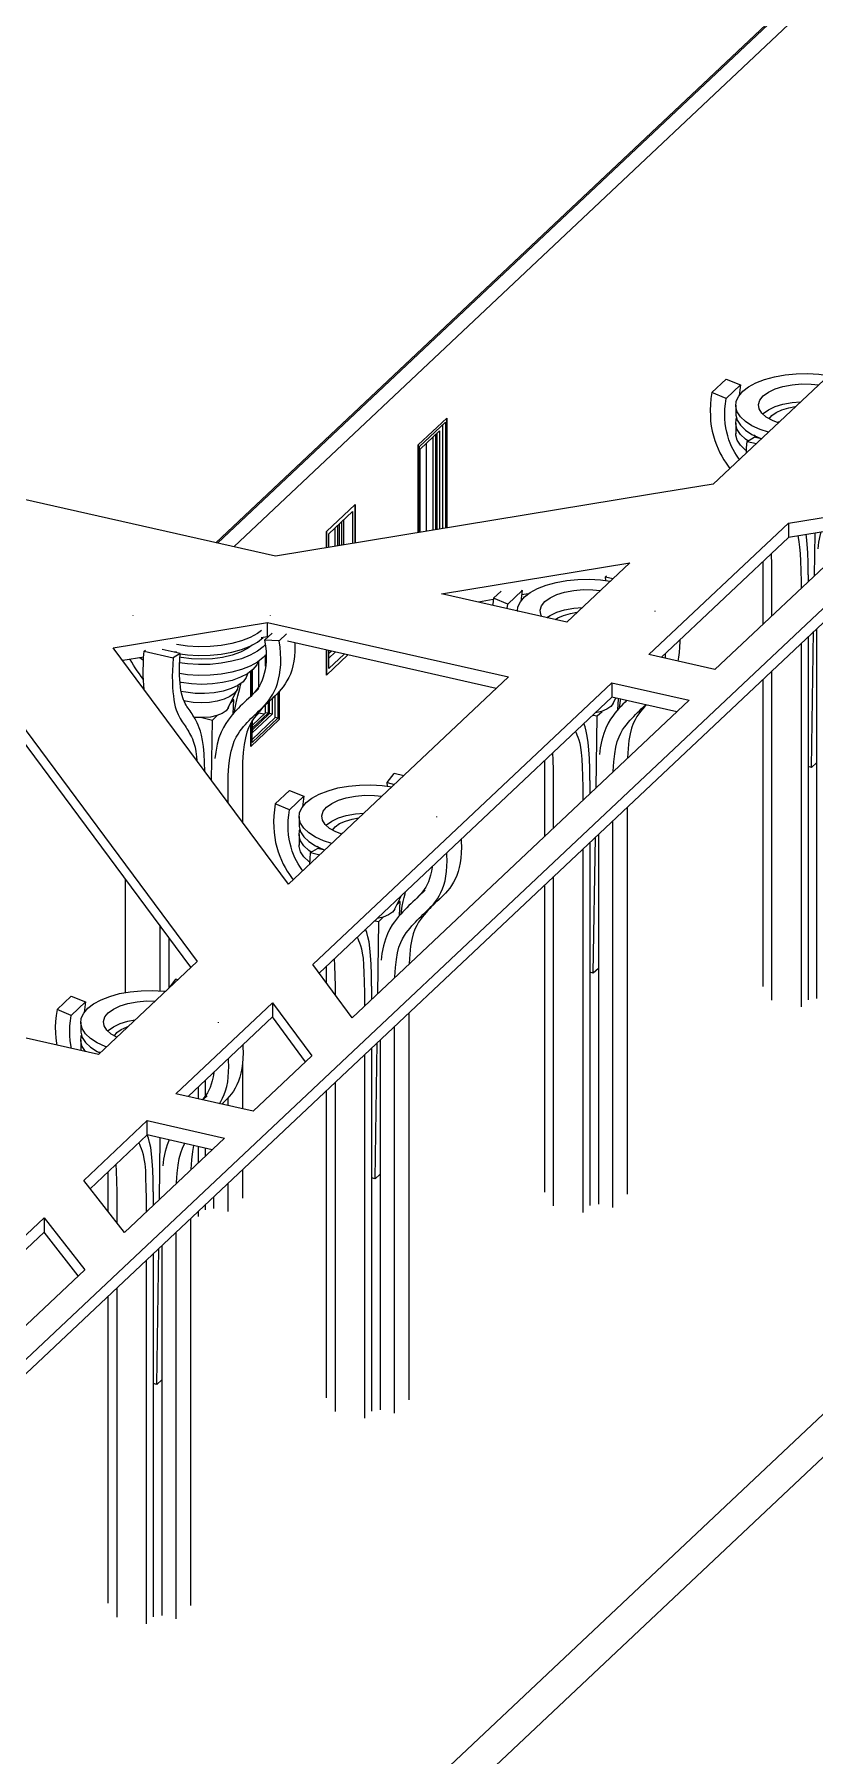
# Model space of a CAD drawing. Header units: millimetres. Extents: x -37866 to 44733, y -22737 to 33386.
# Drawn here: x 33969 to 38782, y 8028 to 18648 of the extents above; entities that cross this region are included whole.
import ezdxf

# ---------------------------------------------------------------- set-up
doc = ezdxf.new("R2010")
doc.units = ezdxf.units.MM
for name, color, linetype, lineweight in [('A-FLOR', 192, 'Continuous', 9), ('A-GENM', 13, 'Continuous', 9), ('A-GLAZ', 151, 'Continuous', 9), ('I-WALL', 2, 'Continuous', 9)]:
    doc.layers.add(name, color=color, linetype=linetype, lineweight=lineweight)

# ---------------------------------------------------------------- blocks, each defined once
blk = doc.blocks.new('M_Fixed - wc-202019-_3D_')
at = {"layer": 'A-GLAZ'}
for p, q in [((36513, 16281), (36337, 16115)), ((36345, 16106), (36505, 16256)), ((36505, 16256), (36505, 15601)), ((36513, 15602), (36513, 16281)), ((36348, 16089), (36468, 16202)), ((36429, 15588), (36429, 16165)), ((36443, 16179), (36443, 15591)), ((36454, 15592), (36454, 16189)), ((36468, 16202), (36468, 15595)), ((36488, 15598), (36488, 16240)), ((36337, 16115), (36337, 15573)), ((36345, 15574), (36345, 16106)), ((36348, 15575), (36348, 16089)), ((36388, 15581), (36388, 16126))]:
    blk.add_line(p, q, dxfattribs=at)
blk = doc.blocks.new('M_Fixed - wc-V16-_3D_')
at = {"layer": 'A-GLAZ'}
for p, q in [((35947, 15747), (35771, 15581)), ((35947, 15509), (35947, 15747)), ((35785, 15566), (35932, 15705)), ((35839, 15617), (35839, 15491)), ((35850, 15493), (35850, 15627)), ((35864, 15641), (35864, 15495)), ((35878, 15497), (35878, 15654)), ((35932, 15705), (35932, 15506)), ((35771, 15581), (35771, 15480)), ((35785, 15482), (35785, 15566)), ((35825, 15489), (35825, 15604)), ((35771, 14849), (35771, 14694)), ((35771, 14694), (35903, 14819)), ((35785, 14736), (35785, 14846)), ((35785, 14844), (35786, 14845)), ((35801, 14842), (35785, 14827)), ((35785, 14800), (35824, 14837)), ((35879, 14824), (35785, 14736))]:
    blk.add_line(p, q, dxfattribs=at)
blk = doc.blocks.new('M_Fixed - wc-202076-_3D_')
at = {"layer": 'A-GLAZ'}
for p, q in [((35354, 14625), (35354, 14782)), ((35395, 14750), (35395, 14819)), ((35304, 14718), (35304, 14564)), ((35312, 14573), (35312, 14724)), ((35314, 14575), (35314, 14726)), ((35435, 14550), (35435, 14453)), ((35454, 14432), (35454, 14568)), ((35471, 14585), (35471, 14429)), ((35479, 14420), (35479, 14594)), ((35314, 14386), (35395, 14462)), ((35410, 14459), (35314, 14369)), ((35314, 14357), (35420, 14457)), ((35435, 14453), (35314, 14340)), ((35328, 14436), (35354, 14460)), ((35354, 14460), (35354, 14468)), ((35385, 14453), (35354, 14460)), ((35395, 14462), (35395, 14512)), ((35420, 14457), (35395, 14462)), ((35410, 14527), (35410, 14459)), ((35420, 14457), (35410, 14459)), ((35420, 14457), (35420, 14536)), ((35435, 14453), (35420, 14457)), ((35304, 14254), (35479, 14420)), ((35304, 14398), (35304, 14254)), ((35312, 14298), (35454, 14432)), ((35471, 14429), (35312, 14279)), ((35312, 14279), (35312, 14412)), ((35314, 14340), (35314, 14416)), ((35471, 14429), (35454, 14432))]:
    blk.add_line(p, q, dxfattribs=at)
blk = doc.blocks.new('Family1 - Family1-218933-_3D_')
at = {"layer": 'A-GENM'}
for p, q in [((31519, 8214), (43536, 19536)), ((43536, 19448), (31519, 8126)), ((40472, 18054), (38157, 15873)), ((38157, 15873), (37763, 15808)), ((35457, 15428), (33749, 15814)), ((37763, 15808), (35457, 15428)), ((39233, 15733), (38167, 14729)), ((38622, 15633), (39233, 15733)), ((37760, 14821), (38622, 15633)), ((38622, 15633), (38622, 15544)), ((39119, 15626), (38622, 15544)), ((38622, 15544), (37836, 14803)), ((36481, 15197), (37642, 15388)), ((37642, 15388), (37253, 15022)), ((37253, 15022), (36481, 15197)), ((37017, 15196), (36974, 15189)), ((36800, 15161), (36708, 15145)), ((34455, 14863), (35407, 15020)), ((35407, 15020), (36894, 14684)), ((35407, 14931), (35407, 15020)), ((35407, 14931), (35368, 14925)), ((35410, 14930), (35407, 14931)), ((36818, 14612), (35530, 14903)), ((35537, 13405), (34455, 14863)), ((34643, 14805), (34514, 14784)), ((34846, 14838), (34831, 14836)), ((38167, 14729), (37760, 14821)), ((33654, 14705), (34973, 12928)), ((36894, 14684), (35537, 13405)), ((34934, 12892), (33654, 14616)), ((35686, 12908), (37532, 14647)), ((37532, 14558), (35725, 12855)), ((37532, 14647), (38009, 14539)), ((37532, 14647), (37532, 14558)), ((37933, 14467), (37532, 14558)), ((38009, 14539), (35930, 12580)), ((34973, 12928), (34363, 12353)), ((35930, 12580), (35686, 12908)), ((34841, 12111), (35438, 12673)), ((35438, 12673), (35681, 12346)), ((35438, 12673), (35438, 12585)), ((35438, 12585), (34917, 12094)), ((35642, 12309), (35438, 12585)), ((34363, 12353), (33853, 12468)), ((35681, 12346), (35318, 12004)), ((35318, 12004), (34841, 12111)), ((34273, 11576), (34665, 11946)), ((34665, 11946), (35142, 11838)), ((34665, 11857), (34665, 11946)), ((34665, 11857), (34313, 11525)), ((35142, 11838), (34524, 11255)), ((35066, 11766), (34665, 11857)), ((34524, 11255), (34273, 11576)), ((30950, 8446), (34028, 11346)), ((34028, 11346), (34279, 11025)), ((34028, 11346), (34028, 11257)), ((34028, 11257), (31026, 8429)), ((34239, 10987), (34028, 11257)), ((34279, 11025), (31427, 8338))]:
    blk.add_line(p, q, dxfattribs=at)
blk = doc.blocks.new('Family8 - COLUMN-V36-_3D_')
at = {"layer": 'A-GENM'}
for p, q in [((38839, 16569), (38883, 16625)), ((38841, 16547), (38839, 16569)), ((38839, 16569), (38884, 16559)), ((38941, 16612), (38883, 16625)), ((38236, 16521), (38149, 16438)), ((38236, 16521), (38325, 16485)), ((38237, 16402), (38325, 16485)), ((38237, 16402), (38149, 16438)), ((38296, 16360), (38296, 16307)), ((39145, 16356), (39145, 16360)), ((38296, 16250), (38296, 16184)), ((38462, 16305), (38465, 16308)), ((38502, 16276), (38518, 16296)), ((38555, 16254), (38564, 16259)), ((38366, 16137), (38409, 16163)), ((38429, 16158), (38407, 16175)), ((38453, 16153), (38409, 16163)), ((38366, 16137), (38423, 16124)), ((38781, 15308), (38785, 15571)), ((38462, 15393), (38462, 15007)), ((38519, 15061), (38519, 15312)), ((38743, 15313), (38743, 15271)), ((38699, 15271), (38699, 15230)), ((38972, 15148), (38972, 12761)), ((38795, 14981), (38795, 12699)), ((38885, 12678), (38885, 15065)), ((38699, 14890), (38699, 12648)), ((38743, 14932), (38743, 12690)), ((38764, 14125), (38776, 14963)), ((38462, 14667), (38462, 12774)), ((38519, 12689), (38519, 14721)), ((38764, 14125), (38743, 14130)), ((38795, 14154), (38764, 14125))]:
    blk.add_line(p, q, dxfattribs=at)
for points in [[(38325, 16485, 0), (38320, 16452, 0), (38317, 16420, 0)], [(38339, 16446, 0), (38375, 16474, 0), (38420, 16499, 0), (38474, 16519, 0), (38534, 16536, 0), (38600, 16548, 0), (38668, 16554, 0), (38738, 16556, 0), (38808, 16552, 0), (38868, 16544, 0)], [(38465, 16418, 0), (38497, 16441, 0), (38538, 16461, 0), (38587, 16476, 0), (38643, 16486, 0), (38701, 16491, 0), (38761, 16490, 0), (38806, 16485, 0)], [(38149, 16438, 0), (38143, 16401, 0), (38139, 16365, 0), (38138, 16329, 0), (38139, 16295, 0), (38141, 16262, 0), (38145, 16230, 0), (38151, 16199, 0), (38158, 16170, 0), (38167, 16142, 0), (38176, 16116, 0), (38187, 16091, 0), (38198, 16067, 0), (38210, 16045, 0), (38223, 16023, 0), (38236, 16003, 0), (38249, 15984, 0), (38259, 15969, 0)], [(38318, 16025, 0), (38312, 16033, 0), (38300, 16051, 0), (38290, 16069, 0), (38279, 16087, 0), (38270, 16106, 0), (38261, 16126, 0), (38253, 16147, 0), (38246, 16170, 0), (38240, 16194, 0), (38235, 16220, 0), (38231, 16247, 0), (38228, 16276, 0), (38228, 16306, 0), (38229, 16337, 0), (38232, 16369, 0), (38237, 16402, 0)], [(38497, 16193, 0), (38446, 16210, 0), (38396, 16233, 0), (38355, 16260, 0), (38325, 16289, 0), (38305, 16320, 0), (38296, 16352, 0), (38299, 16384, 0), (38314, 16416, 0), (38339, 16446, 0)], [(38558, 16252, 0), (38522, 16266, 0), (38484, 16287, 0), (38456, 16311, 0), (38440, 16337, 0), (38436, 16365, 0), (38444, 16392, 0), (38465, 16418, 0)], [(38465, 16308, 0), (38497, 16331, 0), (38538, 16351, 0), (38587, 16366, 0), (38643, 16377, 0), (38695, 16381, 0)], [(38296, 16309, 0), (38296, 16299, 0), (38305, 16267, 0), (38325, 16236, 0), (38355, 16206, 0), (38396, 16180, 0), (38446, 16157, 0), (38454, 16154, 0)], [(38370, 16140, 0), (38355, 16150, 0), (38325, 16179, 0), (38305, 16210, 0), (38296, 16242, 0), (38299, 16275, 0), (38301, 16280, 0)], [(38518, 16296, 0), (38545, 16316, 0), (38581, 16332, 0), (38624, 16344, 0), (38663, 16351, 0)], [(38362, 16079, 0), (38355, 16083, 0), (38325, 16113, 0), (38305, 16144, 0), (38296, 16176, 0), (38296, 16186, 0)], [(39297, 16179, 0), (39297, 16170, 0), (39296, 16136, 0), (39294, 16104, 0), (39289, 16074, 0), (39284, 16046, 0), (39277, 16020, 0), (39268, 15996, 0), (39259, 15974, 0), (39257, 15972, 0)], [(38362, 16066, 0), (38363, 16096, 0), (38366, 16137, 0)], [(39195, 15961, 0), (39196, 15963, 0), (39202, 15991, 0), (39206, 16021, 0), (39208, 16053, 0), (39209, 16087, 0), (39209, 16096, 0)], [(39108, 16001, 0), (39107, 15998, 0), (39101, 15977, 0), (39094, 15957, 0), (39088, 15944, 0)], [(38678, 15554, 0), (38680, 15543, 0), (38685, 15517, 0), (38690, 15485, 0), (38693, 15445, 0), (38696, 15397, 0), (38698, 15340, 0), (38699, 15271, 0)], [(38743, 15313, 0), (38742, 15387, 0), (38740, 15450, 0), (38737, 15503, 0), (38732, 15548, 0), (38730, 15563, 0)], [(38820, 15577, 0), (38816, 15562, 0), (38807, 15515, 0), (38802, 15474, 0)], [(38888, 15410, 0), (38890, 15429, 0), (38896, 15478, 0), (38903, 15519, 0), (38912, 15554, 0), (38923, 15582, 0), (38928, 15595, 0)], [(38992, 15605, 0), (38991, 15602, 0), (38983, 15561, 0), (38977, 15511, 0), (38976, 15492, 0)], [(38519, 15312, 0), (38519, 15380, 0), (38517, 15438, 0), (38517, 15445, 0)]]:
    blk.add_polyline3d(points, dxfattribs=at)
blk = doc.blocks.new('Family8 - COLUMN-V37-_3D_')
at = {"layer": 'A-GENM'}
for p, q in [((37492, 15300), (37498, 15307)), ((37494, 15278), (37492, 15300)), ((37492, 15300), (37537, 15290)), ((36849, 15213), (36802, 15169)), ((36890, 15133), (36978, 15216)), ((36971, 15219), (36978, 15216)), ((36890, 15133), (36802, 15169)), ((36886, 15105), (36890, 15133)), ((36949, 15091), (36949, 15087)), ((37798, 15087), (37798, 15091)), ((37538, 14518), (37555, 14553)), ((37554, 14549), (37557, 14552)), ((37416, 14448), (37440, 14443)), ((37440, 14443), (37471, 14471)), ((37539, 14520), (37525, 14500)), ((37569, 14481), (37572, 14549)), ((37730, 14502), (37740, 14511)), ((37434, 13997), (37440, 14443)), ((37115, 14166), (37115, 14128)), ((37115, 14128), (37115, 13697)), ((37172, 13751), (37172, 14043)), ((37396, 14044), (37396, 13961)), ((37352, 14002), (37352, 13920)), ((37625, 13879), (37625, 11492)), ((37448, 13712), (37448, 11430)), ((37538, 11409), (37538, 13796)), ((37352, 13621), (37352, 11379)), ((37396, 13663), (37396, 11421)), ((37417, 12856), (37430, 13694)), ((37115, 13398), (37115, 11505)), ((37172, 11420), (37172, 13452)), ((37417, 12856), (37396, 12861)), ((37448, 12885), (37417, 12856))]:
    blk.add_line(p, q, dxfattribs=at)
for points in [[(36978, 15216, 0), (36973, 15183, 0), (36970, 15151, 0)], [(36992, 15177, 0), (37028, 15205, 0), (37073, 15229, 0), (37127, 15250, 0), (37187, 15267, 0), (37253, 15279, 0), (37321, 15285, 0), (37391, 15287, 0), (37461, 15283, 0), (37521, 15275, 0)], [(37118, 15149, 0), (37150, 15172, 0), (37191, 15192, 0), (37240, 15207, 0), (37296, 15217, 0), (37354, 15222, 0), (37414, 15221, 0), (37459, 15216, 0)], [(36802, 15169, 0), (36796, 15132, 0), (36795, 15126, 0)], [(36949, 15091, 0), (36952, 15115, 0), (36967, 15147, 0), (36992, 15177, 0)], [(37099, 15056, 0), (37093, 15068, 0), (37089, 15096, 0), (37098, 15123, 0), (37118, 15149, 0)], [(37131, 15050, 0), (37150, 15062, 0), (37191, 15082, 0), (37240, 15097, 0), (37296, 15107, 0), (37349, 15112, 0)], [(37184, 15038, 0), (37198, 15047, 0), (37234, 15063, 0), (37277, 15075, 0), (37316, 15082, 0)], [(37950, 14910, 0), (37950, 14901, 0), (37949, 14867, 0), (37947, 14835, 0), (37943, 14805, 0), (37938, 14780, 0)], [(37862, 14798, 0), (37862, 14818, 0), (37862, 14827, 0)], [(37525, 14500, 0), (37501, 14484, 0), (37468, 14470, 0), (37430, 14461, 0)], [(37622, 14538, 0), (37613, 14528, 0), (37600, 14516, 0), (37588, 14503, 0), (37575, 14489, 0), (37563, 14474, 0), (37550, 14459, 0), (37537, 14442, 0), (37523, 14422, 0), (37508, 14398, 0), (37494, 14368, 0), (37481, 14334, 0), (37469, 14293, 0), (37460, 14246, 0), (37455, 14204, 0)], [(37539, 14096, 0), (37539, 14101, 0), (37543, 14160, 0), (37549, 14209, 0), (37556, 14250, 0), (37565, 14285, 0), (37576, 14313, 0), (37587, 14336, 0), (37598, 14356, 0), (37610, 14373, 0), (37622, 14388, 0), (37633, 14403, 0), (37644, 14416, 0), (37656, 14428, 0), (37667, 14440, 0), (37678, 14452, 0), (37689, 14463, 0), (37701, 14475, 0), (37713, 14486, 0), (37726, 14498, 0), (37738, 14510, 0), (37740, 14511, 0)], [(37578, 14492, 0), (37580, 14507, 0), (37585, 14538, 0), (37587, 14546, 0)], [(37743, 14510, 0), (37732, 14499, 0), (37721, 14485, 0), (37709, 14471, 0), (37698, 14456, 0), (37686, 14439, 0), (37675, 14419, 0), (37663, 14396, 0), (37653, 14367, 0), (37644, 14333, 0), (37636, 14292, 0), (37631, 14242, 0), (37627, 14184, 0), (37627, 14179, 0)], [(37307, 14346, 0), (37311, 14339, 0), (37316, 14326, 0), (37322, 14312, 0), (37328, 14295, 0), (37333, 14274, 0), (37338, 14248, 0), (37343, 14216, 0), (37346, 14176, 0), (37349, 14128, 0), (37351, 14071, 0), (37352, 14002, 0)], [(37396, 14044, 0), (37395, 14117, 0), (37393, 14181, 0), (37390, 14234, 0), (37385, 14279, 0), (37380, 14317, 0), (37373, 14349, 0), (37366, 14375, 0), (37359, 14395, 0)], [(37172, 14043, 0), (37172, 14111, 0), (37170, 14169, 0), (37167, 14214, 0)]]:
    blk.add_polyline3d(points, dxfattribs=at)
blk = doc.blocks.new('Family8 - COLUMN-V38-_3D_')
at = {"layer": 'A-GENM'}
for p, q in [((36145, 14031), (36189, 14087)), ((36147, 14009), (36145, 14031)), ((36145, 14031), (36190, 14020)), ((36247, 14074), (36189, 14087)), ((35543, 13982), (35455, 13900)), ((35543, 13982), (35631, 13947)), ((35543, 13864), (35631, 13947)), ((35543, 13864), (35455, 13900)), ((35602, 13822), (35602, 13769)), ((36451, 13818), (36451, 13822)), ((35602, 13712), (35602, 13646)), ((35768, 13767), (35771, 13770)), ((35808, 13738), (35824, 13758)), ((35861, 13716), (35871, 13721)), ((35672, 13599), (35715, 13625)), ((35672, 13599), (35729, 13586)), ((35736, 13620), (35713, 13637)), ((35760, 13615), (35715, 13625)), ((36191, 13248), (36233, 13334)), ((36207, 13280), (36225, 13298)), ((36225, 13298), (36216, 13300)), ((36222, 13212), (36225, 13298)), ((36380, 13368), (36293, 13285)), ((36383, 13233), (36471, 13316)), ((36069, 13179), (36093, 13174)), ((36087, 12728), (36093, 13174)), ((36093, 13174), (36123, 13202)), ((36192, 13251), (36178, 13231)), ((35768, 12897), (35768, 12859)), ((35768, 12859), (35768, 12797)), ((35826, 12720), (35826, 12774)), ((36049, 12775), (36049, 12692)), ((36005, 12733), (36005, 12651)), ((36279, 12610), (36279, 10223)), ((36101, 12443), (36101, 10161)), ((36191, 10140), (36191, 12527)), ((36005, 12352), (36005, 10110)), ((36049, 12394), (36049, 10152)), ((36070, 11587), (36083, 12425)), ((35768, 12129), (35768, 10236)), ((35826, 10151), (35826, 12183)), ((36070, 11587), (36049, 11592)), ((36101, 11616), (36070, 11587))]:
    blk.add_line(p, q, dxfattribs=at)
for points in [[(35631, 13947, 0), (35626, 13914, 0), (35623, 13882, 0)], [(35645, 13908, 0), (35681, 13936, 0), (35726, 13960, 0), (35780, 13981, 0), (35840, 13998, 0), (35906, 14010, 0), (35974, 14016, 0), (36044, 14018, 0), (36114, 14014, 0), (36174, 14006, 0)], [(35771, 13880, 0), (35803, 13903, 0), (35844, 13923, 0), (35893, 13938, 0), (35949, 13948, 0), (36007, 13953, 0), (36067, 13952, 0), (36112, 13947, 0)], [(35455, 13900, 0), (35449, 13863, 0), (35445, 13827, 0), (35444, 13791, 0), (35445, 13757, 0), (35447, 13724, 0), (35451, 13692, 0), (35457, 13661, 0), (35464, 13632, 0), (35473, 13604, 0), (35482, 13578, 0), (35493, 13553, 0), (35504, 13529, 0), (35516, 13507, 0), (35529, 13485, 0), (35542, 13465, 0), (35555, 13445, 0), (35565, 13431, 0)], [(35624, 13487, 0), (35618, 13495, 0), (35607, 13513, 0), (35596, 13531, 0), (35586, 13549, 0), (35576, 13568, 0), (35567, 13588, 0), (35559, 13609, 0), (35552, 13632, 0), (35546, 13656, 0), (35541, 13682, 0), (35537, 13709, 0), (35535, 13738, 0), (35534, 13768, 0), (35535, 13799, 0), (35538, 13831, 0), (35543, 13864, 0)], [(35803, 13655, 0), (35752, 13672, 0), (35702, 13695, 0), (35662, 13722, 0), (35631, 13751, 0), (35611, 13782, 0), (35602, 13814, 0), (35605, 13846, 0), (35620, 13878, 0), (35645, 13908, 0)], [(35865, 13714, 0), (35829, 13727, 0), (35790, 13749, 0), (35763, 13773, 0), (35746, 13799, 0), (35742, 13827, 0), (35751, 13854, 0), (35771, 13880, 0)], [(35771, 13770, 0), (35803, 13793, 0), (35844, 13813, 0), (35893, 13828, 0), (35949, 13838, 0), (36002, 13843, 0)], [(35824, 13758, 0), (35851, 13778, 0), (35887, 13794, 0), (35930, 13806, 0), (35969, 13813, 0)], [(35602, 13771, 0), (35602, 13761, 0), (35611, 13728, 0), (35631, 13697, 0), (35662, 13668, 0), (35702, 13642, 0), (35752, 13619, 0), (35761, 13616, 0)], [(35676, 13602, 0), (35662, 13612, 0), (35631, 13641, 0), (35611, 13672, 0), (35602, 13704, 0), (35605, 13737, 0), (35607, 13741, 0)], [(35668, 13541, 0), (35662, 13545, 0), (35631, 13574, 0), (35611, 13605, 0), (35602, 13638, 0), (35602, 13648, 0)], [(35668, 13528, 0), (35669, 13558, 0), (35672, 13599, 0)], [(36192, 12827, 0), (36192, 12832, 0), (36196, 12890, 0), (36202, 12940, 0), (36209, 12981, 0), (36218, 13016, 0), (36229, 13044, 0), (36240, 13067, 0), (36251, 13087, 0), (36263, 13104, 0), (36275, 13119, 0), (36286, 13134, 0), (36297, 13147, 0), (36309, 13159, 0), (36320, 13171, 0), (36331, 13183, 0), (36342, 13194, 0), (36354, 13206, 0), (36366, 13217, 0), (36379, 13229, 0), (36392, 13241, 0), (36404, 13253, 0), (36417, 13267, 0), (36430, 13282, 0), (36443, 13297, 0), (36455, 13314, 0), (36466, 13333, 0), (36477, 13353, 0), (36486, 13375, 0), (36495, 13399, 0), (36502, 13425, 0), (36508, 13453, 0), (36512, 13483, 0), (36514, 13515, 0), (36515, 13549, 0), (36514, 13585, 0), (36513, 13597, 0)], [(36601, 13680, 0), (36601, 13668, 0), (36603, 13632, 0), (36602, 13598, 0), (36600, 13566, 0), (36596, 13536, 0), (36590, 13508, 0), (36583, 13482, 0), (36574, 13458, 0), (36565, 13436, 0), (36554, 13416, 0), (36543, 13397, 0), (36531, 13380, 0), (36518, 13364, 0), (36505, 13350, 0), (36492, 13336, 0), (36479, 13323, 0), (36467, 13311, 0), (36459, 13304, 0)], [(36423, 13512, 0), (36422, 13509, 0), (36418, 13484, 0), (36413, 13460, 0), (36407, 13439, 0), (36400, 13419, 0), (36392, 13402, 0), (36383, 13386, 0), (36374, 13371, 0), (36363, 13357, 0), (36353, 13344, 0), (36341, 13332, 0), (36329, 13319, 0), (36317, 13308, 0), (36304, 13296, 0), (36291, 13284, 0), (36279, 13272, 0), (36266, 13259, 0), (36254, 13247, 0), (36241, 13234, 0), (36229, 13220, 0), (36216, 13205, 0), (36203, 13189, 0), (36190, 13173, 0), (36176, 13153, 0), (36161, 13129, 0), (36147, 13099, 0), (36134, 13065, 0), (36122, 13024, 0), (36113, 12977, 0), (36108, 12935, 0)], [(36231, 13223, 0), (36233, 13238, 0), (36238, 13269, 0), (36244, 13297, 0), (36250, 13322, 0), (36256, 13345, 0), (36259, 13359, 0)], [(36441, 13288, 0), (36430, 13277, 0), (36419, 13266, 0), (36408, 13254, 0), (36396, 13242, 0), (36385, 13230, 0), (36374, 13216, 0), (36363, 13202, 0), (36351, 13187, 0), (36339, 13170, 0), (36328, 13150, 0), (36316, 13127, 0), (36306, 13098, 0), (36297, 13064, 0), (36289, 13023, 0), (36284, 12973, 0), (36280, 12915, 0), (36280, 12910, 0)], [(36178, 13231, 0), (36154, 13215, 0), (36121, 13201, 0), (36083, 13192, 0)], [(35960, 13077, 0), (35964, 13070, 0), (35969, 13057, 0), (35975, 13043, 0), (35981, 13026, 0), (35986, 13005, 0), (35991, 12979, 0), (35996, 12947, 0), (36000, 12907, 0), (36002, 12859, 0), (36004, 12802, 0), (36005, 12733, 0)], [(36049, 12775, 0), (36048, 12848, 0), (36046, 12911, 0), (36043, 12965, 0), (36038, 13010, 0), (36033, 13048, 0), (36026, 13080, 0), (36019, 13106, 0), (36012, 13126, 0)], [(35826, 12774, 0), (35825, 12842, 0), (35823, 12900, 0), (35820, 12945, 0)]]:
    blk.add_polyline3d(points, dxfattribs=at)
blk = doc.blocks.new('Family8 - COLUMN-V39-_3D_')
at = {"layer": 'A-GENM'}
for p, q in [((34805, 12770), (34842, 12818)), ((34853, 12815), (34842, 12818)), ((34196, 12713), (34108, 12631)), ((34196, 12713), (34284, 12678)), ((34196, 12595), (34284, 12678)), ((34196, 12595), (34108, 12631)), ((34255, 12553), (34255, 12500)), ((35104, 12549), (35104, 12553)), ((34255, 12443), (34255, 12378)), ((34421, 12498), (34424, 12501)), ((34462, 12469), (34477, 12489)), ((34255, 12378), (34255, 12379)), ((34372, 12363), (34366, 12368)), ((35034, 12099), (35007, 12074)), ((34740, 11459), (34745, 11839)), ((34421, 11628), (34421, 11590)), ((34421, 11590), (34421, 11387)), ((34479, 11313), (34479, 11505)), ((34702, 11506), (34702, 11423)), ((34658, 11464), (34658, 11382)), ((34844, 8871), (34844, 11258)), ((34932, 11341), (34932, 8954)), ((34724, 10318), (34736, 11156)), ((34754, 11174), (34754, 8892)), ((34658, 11083), (34658, 8841)), ((34702, 11125), (34702, 8883)), ((34421, 10860), (34421, 8967)), ((34479, 8882), (34479, 10914)), ((34724, 10318), (34702, 10323)), ((34754, 10346), (34724, 10318))]:
    blk.add_line(p, q, dxfattribs=at)
for points in [[(34298, 12639, 0), (34334, 12667, 0), (34380, 12691, 0), (34433, 12712, 0), (34493, 12729, 0), (34559, 12741, 0), (34627, 12747, 0), (34698, 12749, 0), (34767, 12745, 0), (34777, 12744, 0)], [(34413, 12400, 0), (34405, 12403, 0), (34355, 12426, 0), (34315, 12453, 0), (34284, 12482, 0), (34264, 12513, 0), (34255, 12545, 0), (34258, 12577, 0), (34273, 12609, 0), (34298, 12639, 0)], [(34284, 12678, 0), (34279, 12645, 0), (34276, 12613, 0)], [(34424, 12610, 0), (34456, 12634, 0), (34497, 12653, 0), (34546, 12669, 0), (34602, 12679, 0), (34660, 12684, 0), (34713, 12683, 0)], [(34108, 12631, 0), (34102, 12594, 0), (34099, 12557, 0), (34097, 12522, 0), (34098, 12488, 0), (34100, 12455, 0), (34104, 12423, 0), (34106, 12411, 0)], [(34198, 12390, 0), (34194, 12413, 0), (34190, 12440, 0), (34188, 12469, 0), (34187, 12499, 0), (34188, 12530, 0), (34191, 12562, 0), (34196, 12595, 0)], [(34477, 12461, 0), (34443, 12479, 0), (34416, 12504, 0), (34399, 12530, 0), (34395, 12558, 0), (34404, 12585, 0), (34424, 12610, 0)], [(34424, 12501, 0), (34456, 12524, 0), (34497, 12544, 0), (34546, 12559, 0), (34589, 12568, 0)], [(34255, 12502, 0), (34255, 12492, 0), (34264, 12459, 0), (34284, 12428, 0), (34315, 12399, 0), (34355, 12373, 0), (34373, 12364, 0)], [(34284, 12372, 0), (34264, 12403, 0), (34255, 12435, 0), (34258, 12467, 0), (34260, 12472, 0)], [(34477, 12489, 0), (34504, 12508, 0), (34540, 12525, 0), (34546, 12527, 0)], [(35111, 12050, 0), (35119, 12064, 0), (35130, 12084, 0), (35139, 12106, 0), (35148, 12130, 0), (35155, 12156, 0), (35161, 12184, 0), (35165, 12214, 0), (35167, 12246, 0), (35168, 12280, 0), (35167, 12316, 0), (35166, 12328, 0)], [(35254, 12411, 0), (35254, 12399, 0), (35256, 12363, 0), (35255, 12329, 0), (35253, 12297, 0), (35249, 12267, 0), (35243, 12239, 0), (35236, 12213, 0), (35227, 12189, 0), (35218, 12167, 0), (35207, 12146, 0), (35196, 12128, 0), (35184, 12111, 0), (35171, 12095, 0), (35158, 12081, 0), (35145, 12067, 0), (35132, 12054, 0), (35126, 12048, 0)], [(35076, 12243, 0), (35075, 12240, 0), (35071, 12215, 0), (35066, 12191, 0), (35060, 12170, 0), (35053, 12150, 0), (35045, 12133, 0), (35036, 12117, 0), (35027, 12102, 0), (35016, 12088, 0), (35006, 12075, 0)], [(34613, 11808, 0), (34617, 11801, 0), (34622, 11788, 0), (34628, 11774, 0), (34634, 11757, 0), (34639, 11736, 0), (34644, 11710, 0), (34649, 11678, 0), (34653, 11638, 0), (34655, 11590, 0), (34657, 11533, 0), (34658, 11464, 0)], [(34702, 11506, 0), (34701, 11579, 0), (34699, 11642, 0), (34696, 11696, 0), (34691, 11741, 0), (34686, 11779, 0), (34679, 11811, 0), (34672, 11837, 0), (34665, 11857, 0)], [(34799, 11827, 0), (34787, 11796, 0), (34776, 11755, 0), (34766, 11708, 0), (34761, 11666, 0)], [(34845, 11558, 0), (34845, 11563, 0), (34849, 11621, 0), (34855, 11671, 0), (34862, 11712, 0), (34871, 11747, 0), (34882, 11775, 0), (34893, 11798, 0), (34897, 11805, 0)], [(34950, 11793, 0), (34943, 11754, 0), (34937, 11704, 0), (34933, 11646, 0), (34933, 11641, 0)], [(34479, 11505, 0), (34478, 11573, 0), (34476, 11631, 0), (34473, 11676, 0)]]:
    blk.add_polyline3d(points, dxfattribs=at)
blk = doc.blocks.new('Family8 - COLUMN-V43-_3D_')
at = {"layer": 'A-GENM'}
for p, q in [((34575, 15065), (34575, 15062)), ((35425, 15062), (35425, 15065)), ((35395, 14883), (35381, 14869)), ((35435, 14954), (35389, 14911)), ((35478, 14906), (35389, 14911)), ((35478, 14906), (35523, 14949)), ((34645, 14843), (34654, 14848)), ((34645, 14843), (34825, 14802)), ((34868, 14828), (34757, 14853)), ((34868, 14828), (34825, 14802)), ((35399, 14822), (35381, 14803)), ((35165, 14492), (35220, 14605)), ((35225, 14628), (35225, 14632)), ((35354, 14611), (35266, 14529)), ((35357, 14476), (35445, 14559)), ((35067, 14417), (35097, 14445)), ((35166, 14494), (35152, 14475)), ((35180, 14524), (35199, 14541)), ((35199, 14541), (35190, 14543)), ((35195, 14456), (35199, 14541)), ((35001, 14432), (35067, 14417)), ((35061, 14046), (35067, 14417)), ((35252, 14089), (35252, 13789)), ((35164, 13908), (35164, 14007)), ((34742, 13151), (34742, 12746)), ((34799, 12764), (34799, 13074)), ((35074, 12242), (35074, 12234)), ((35252, 12291), (35252, 12019)), ((34978, 12152), (34978, 12081)), ((35022, 12193), (35022, 12096)), ((35164, 12039), (35164, 12087)), ((34978, 11786), (34978, 11683)), ((35022, 11776), (35022, 11725)), ((35252, 11643), (35252, 11467)), ((35074, 11475), (35074, 11404)), ((35164, 11384), (35164, 11560)), ((34978, 11385), (34978, 11354)), ((35022, 11426), (35022, 11395))]:
    blk.add_line(p, q, dxfattribs=at)
for points in [[(35369, 14969, 0), (35345, 14951, 0), (35300, 14927, 0), (35247, 14906, 0), (35186, 14889, 0), (35121, 14877, 0), (35052, 14871, 0), (34982, 14870, 0), (34913, 14874, 0), (34845, 14883, 0)], [(35381, 14869, 0), (35345, 14842, 0), (35300, 14817, 0), (35247, 14796, 0), (35186, 14780, 0), (35121, 14768, 0), (35052, 14761, 0), (34982, 14760, 0), (34913, 14764, 0), (34864, 14770, 0)], [(35313, 14880, 0), (35284, 14858, 0), (35240, 14836, 0), (35188, 14818, 0), (35130, 14804, 0), (35067, 14796, 0), (35002, 14793, 0), (34937, 14795, 0), (34874, 14803, 0), (34866, 14805, 0)], [(34867, 14826, 0), (34913, 14820, 0), (34982, 14816, 0), (35052, 14818, 0), (35121, 14824, 0), (35186, 14836, 0), (35247, 14853, 0), (35300, 14873, 0), (35345, 14898, 0), (35381, 14926, 0)], [(35389, 14911, 0), (35394, 14875, 0), (35398, 14841, 0), (35399, 14810, 0), (35398, 14780, 0), (35396, 14753, 0), (35392, 14727, 0), (35387, 14704, 0), (35380, 14682, 0), (35373, 14663, 0), (35365, 14645, 0), (35357, 14629, 0), (35347, 14615, 0), (35337, 14601, 0), (35326, 14588, 0), (35314, 14575, 0), (35303, 14563, 0), (35290, 14551, 0), (35277, 14539, 0), (35265, 14527, 0), (35252, 14515, 0), (35239, 14503, 0), (35227, 14490, 0), (35214, 14477, 0), (35202, 14463, 0), (35189, 14449, 0), (35177, 14433, 0), (35164, 14416, 0), (35149, 14396, 0), (35135, 14372, 0), (35120, 14343, 0), (35107, 14308, 0), (35096, 14268, 0), (35087, 14220, 0), (35081, 14179, 0)], [(35164, 14007, 0), (35165, 14075, 0), (35169, 14134, 0), (35175, 14183, 0), (35183, 14225, 0), (35192, 14259, 0), (35202, 14287, 0), (35213, 14311, 0), (35225, 14331, 0), (35236, 14348, 0), (35248, 14363, 0), (35259, 14377, 0), (35271, 14390, 0), (35282, 14403, 0), (35293, 14415, 0), (35304, 14426, 0), (35316, 14438, 0), (35328, 14449, 0), (35340, 14460, 0), (35352, 14472, 0), (35365, 14484, 0), (35378, 14497, 0), (35391, 14510, 0), (35404, 14525, 0), (35416, 14541, 0), (35428, 14558, 0), (35440, 14576, 0), (35450, 14597, 0), (35460, 14619, 0), (35468, 14643, 0), (35475, 14669, 0), (35481, 14697, 0), (35485, 14727, 0), (35488, 14759, 0), (35488, 14793, 0), (35487, 14829, 0), (35484, 14866, 0), (35478, 14906, 0)], [(35576, 14893, 0), (35576, 14876, 0), (35576, 14842, 0), (35573, 14810, 0), (35569, 14780, 0), (35563, 14752, 0), (35556, 14725, 0), (35548, 14701, 0), (35538, 14679, 0), (35527, 14659, 0), (35516, 14641, 0), (35504, 14623, 0), (35492, 14608, 0), (35479, 14593, 0), (35466, 14580, 0), (35453, 14567, 0), (35440, 14555, 0), (35432, 14547, 0)], [(34641, 14668, 0), (34628, 14686, 0), (34616, 14703, 0), (34603, 14721, 0), (34591, 14739, 0), (34580, 14756, 0), (34569, 14774, 0), (34560, 14791, 0)], [(34641, 14784, 0), (34635, 14789, 0), (34620, 14801, 0)], [(34647, 14605, 0), (34646, 14606, 0), (34644, 14633, 0), (34642, 14662, 0), (34640, 14693, 0), (34640, 14727, 0), (34641, 14763, 0), (34642, 14802, 0), (34645, 14843, 0)], [(34825, 14802, 0), (34822, 14761, 0), (34820, 14723, 0), (34819, 14687, 0), (34820, 14653, 0), (34821, 14621, 0), (34823, 14592, 0), (34826, 14566, 0), (34829, 14541, 0), (34833, 14519, 0), (34838, 14499, 0), (34843, 14481, 0), (34849, 14466, 0), (34855, 14451, 0), (34861, 14439, 0), (34867, 14427, 0), (34874, 14417, 0), (34880, 14407, 0), (34886, 14398, 0), (34892, 14389, 0), (34898, 14381, 0), (34904, 14372, 0), (34910, 14363, 0), (34915, 14355, 0), (34921, 14345, 0), (34926, 14335, 0), (34932, 14325, 0), (34937, 14313, 0), (34943, 14301, 0), (34949, 14286, 0), (34954, 14269, 0), (34960, 14249, 0), (34965, 14223, 0), (34969, 14190, 0), (34971, 14168, 0)], [(35021, 14101, 0), (35019, 14155, 0), (35016, 14209, 0), (35012, 14254, 0), (35006, 14292, 0), (35000, 14323, 0), (34993, 14349, 0), (34985, 14370, 0), (34979, 14386, 0), (34972, 14400, 0), (34966, 14413, 0), (34960, 14424, 0), (34954, 14435, 0), (34947, 14445, 0), (34941, 14455, 0), (34935, 14464, 0), (34929, 14474, 0), (34923, 14483, 0), (34917, 14491, 0), (34910, 14500, 0), (34905, 14510, 0), (34899, 14520, 0), (34894, 14530, 0), (34889, 14541, 0), (34884, 14554, 0), (34880, 14568, 0), (34876, 14584, 0), (34872, 14601, 0), (34869, 14621, 0), (34867, 14644, 0), (34865, 14668, 0), (34864, 14695, 0), (34863, 14725, 0), (34864, 14756, 0), (34865, 14791, 0), (34868, 14828, 0)], [(35381, 14803, 0), (35345, 14775, 0), (35300, 14750, 0), (35247, 14730, 0), (35186, 14713, 0), (35121, 14701, 0), (35052, 14695, 0), (34982, 14693, 0), (34913, 14697, 0), (34863, 14704, 0)], [(35350, 14778, 0), (35341, 14757, 0), (35317, 14729, 0)], [(35317, 14729, 0), (35284, 14703, 0), (35240, 14681, 0), (35188, 14662, 0), (35130, 14649, 0), (35067, 14640, 0), (35002, 14637, 0), (34937, 14640, 0), (34874, 14648, 0), (34866, 14649, 0)], [(35284, 14703, 0), (35276, 14680, 0), (35256, 14654, 0)], [(35256, 14654, 0), (35224, 14631, 0), (35183, 14611, 0), (35133, 14596, 0), (35078, 14586, 0), (35019, 14581, 0), (34960, 14582, 0), (34902, 14589, 0), (34873, 14594, 0)], [(35202, 14582, 0), (35175, 14562, 0), (35139, 14546, 0), (35096, 14534, 0), (35049, 14526, 0), (34999, 14524, 0), (34948, 14526, 0), (34901, 14534, 0), (34890, 14537, 0)], [(35225, 14627, 0), (35219, 14604, 0), (35202, 14582, 0)], [(35204, 14466, 0), (35206, 14482, 0), (35212, 14513, 0), (35218, 14541, 0), (35223, 14566, 0), (35229, 14589, 0), (35235, 14611, 0), (35240, 14632, 0), (35244, 14646, 0)], [(35152, 14475, 0), (35127, 14458, 0), (35094, 14445, 0), (35055, 14436, 0), (35011, 14432, 0), (34968, 14433, 0), (34953, 14434, 0)], [(35415, 14531, 0), (35404, 14521, 0), (35392, 14509, 0), (35381, 14498, 0), (35370, 14486, 0), (35359, 14473, 0), (35347, 14460, 0), (35336, 14446, 0), (35324, 14430, 0), (35313, 14413, 0), (35301, 14394, 0), (35290, 14370, 0), (35280, 14342, 0), (35270, 14308, 0), (35263, 14266, 0), (35257, 14217, 0), (35253, 14158, 0), (35252, 14089, 0)]]:
    blk.add_polyline3d(points, dxfattribs=at)

msp = doc.modelspace()

# ---------------------------------------------------------------- linework, layer by layer
at = {"layer": 'A-FLOR'}
for p, q in [((35098, 15509), (38707, 18909)), ((4227, -22471), (44689, 15651)), ((44678, 15375), (4227, -22737))]:
    msp.add_line(p, q, dxfattribs=at)
at = {"layer": 'I-WALL'}
for p, q in [((35088, 15511), (38691, 18906)), ((38857, 18933), (35199, 15486)), ((36337, 16115), (36513, 16281)), ((36513, 16281), (36513, 15602)), ((36337, 15573), (36337, 16115)), ((35771, 15581), (35947, 15747)), ((35947, 15747), (35947, 15509)), ((35771, 15480), (35771, 15581)), ((35771, 14694), (35771, 14849)), ((35903, 14819), (35771, 14694)), ((35304, 14564), (35304, 14718)), ((35479, 14594), (35479, 14420)), ((35479, 14420), (35304, 14254)), ((35304, 14254), (35304, 14398)), ((34530, 12736), (34530, 13436))]:
    msp.add_line(p, q, dxfattribs=at)

# ---------------------------------------------------------------- block references
at = {"layer": 'A-GENM'}
for name in ['Family1 - Family1-218933-_3D_', 'Family8 - COLUMN-V36-_3D_', 'Family8 - COLUMN-V37-_3D_', 'Family8 - COLUMN-V43-_3D_', 'Family8 - COLUMN-V38-_3D_', 'Family8 - COLUMN-V39-_3D_']:
    msp.add_blockref(name, (0, 0), dxfattribs=at)
at = {"layer": 'A-GLAZ'}
for name in ['M_Fixed - wc-202019-_3D_', 'M_Fixed - wc-V16-_3D_', 'M_Fixed - wc-202076-_3D_']:
    msp.add_blockref(name, (0, 0), dxfattribs=at)

doc.saveas('drawing.dxf')
